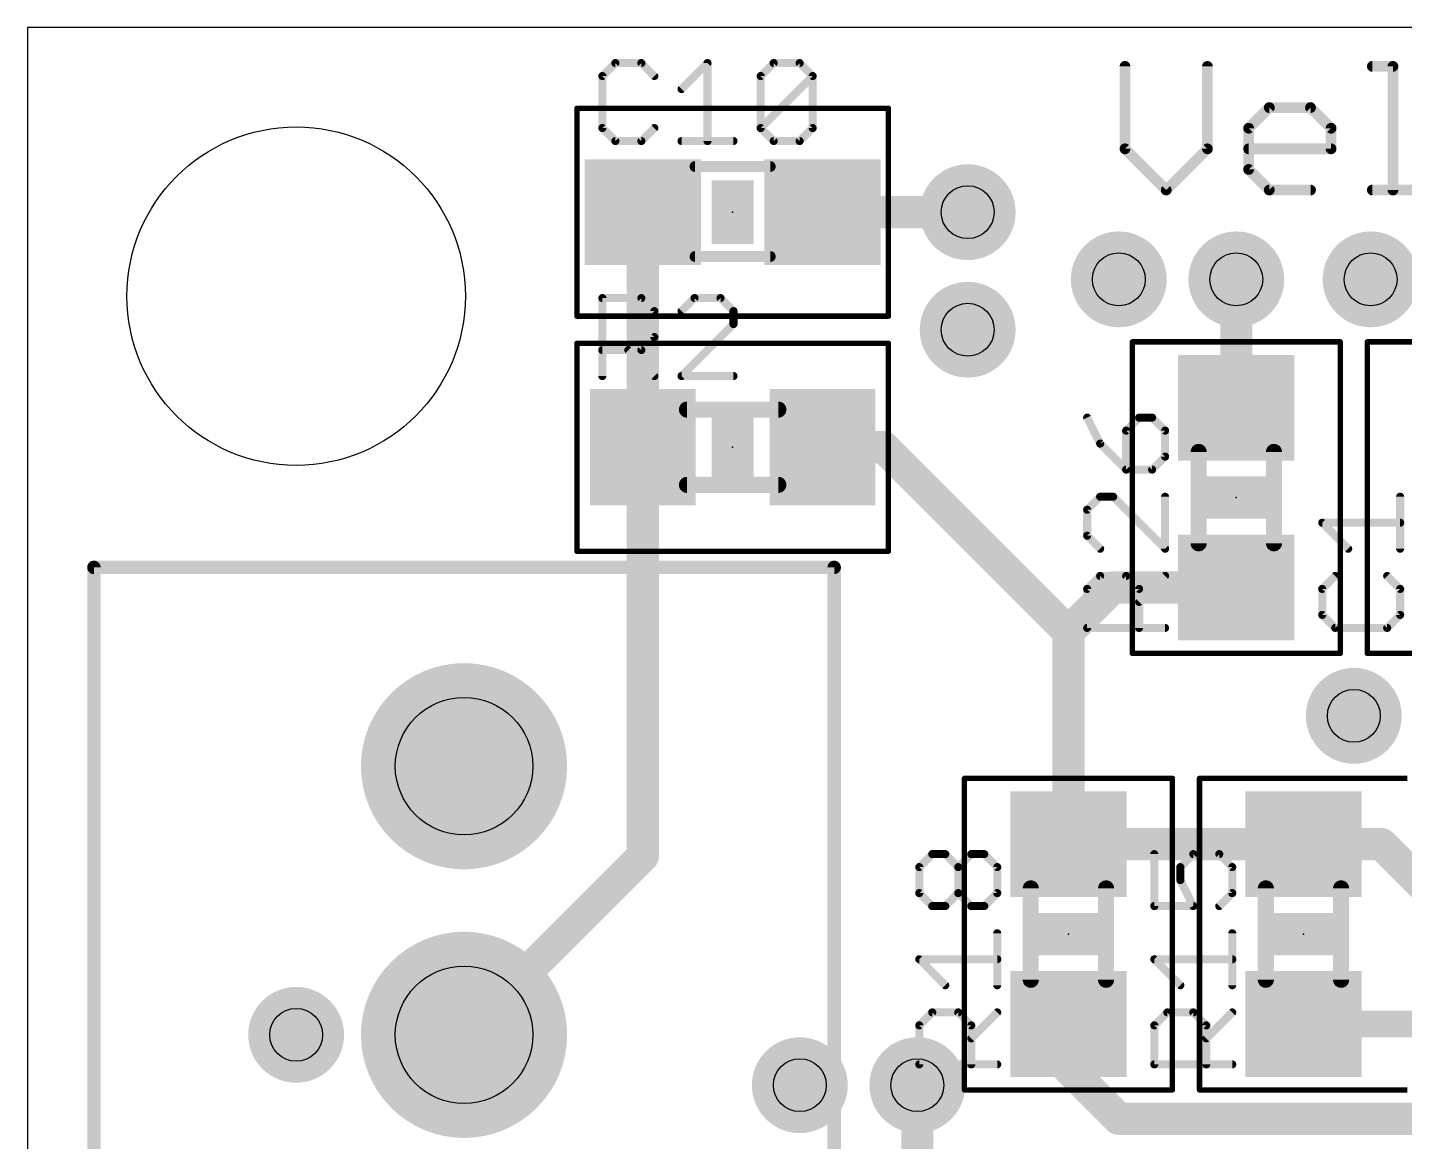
# Model space of a CAD drawing. Extents: x 0 to 33.3, y 0 to 21.6.
# Drawn here: x 0 to 13.02, y 11.06 to 21.59 of the extents above; entities that cross this region are included whole.
import ezdxf

# ---------------------------------------------------------------- set-up
doc = ezdxf.new("R2010")
doc.units = 0
for name, color, linetype in [('1', 22, 'CONTINUOUS'), ('17', 82, 'CONTINUOUS'), ('18', 82, 'CONTINUOUS'), ('20', 7, 'CONTINUOUS'), ('21', 253, 'CONTINUOUS'), ('23', 7, 'CONTINUOUS'), ('25', 253, 'CONTINUOUS'), ('31', 253, 'CONTINUOUS'), ('35', 253, 'CONTINUOUS'), ('39', 22, 'CONTINUOUS'), ('44', 253, 'CONTINUOUS'), ('51', 253, 'CONTINUOUS')]:
    doc.layers.add(name, color=color, linetype=linetype)

# ---------------------------------------------------------------- blocks, each defined once
blk = doc.blocks.new('RECT')
blk.add_solid([(-0.5, -0.5), (0.5, -0.5), (-0.5, 0.5), (0.5, 0.5)])
blk = doc.blocks.new('ROUNDP')
at = {"const_width": 0.5}
blk.add_lwpolyline([(0, -0.25, 1), (0, 0.25, 1), (0, -0.25)], format="xyb", dxfattribs=at)
blk = doc.blocks.new('ROUNDV')
at = {"const_width": 0.5}
blk.add_lwpolyline([(0, -0.25, 1), (0, 0.25, 1), (0, -0.25)], format="xyb", dxfattribs=at)

msp = doc.modelspace()

# ---------------------------------------------------------------- linework, layer by layer
at = {"layer": '1'}
for points, const_width in [([(5.8175, 19.8438), (5.8175, 17.6212)], 0.3048), ([(8.89, 19.8438), (7.5175, 19.8438)], 0.3048), ([(11.43, 19.2088), (11.43, 17.995)], 0.3048), ([(5.8175, 13.755), (5.8175, 17.6212)], 0.3048), ([(8.0962, 17.6212), (7.5175, 17.6212)], 0.3048), ([(9.8425, 15.875), (8.0962, 17.6212)], 0.3048), ([(9.8425, 15.875), (10.2625, 16.295)], 0.3048), ([(10.2625, 16.295), (11.43, 16.295)], 0.3048), ([(9.8425, 13.8675), (9.8425, 15.875)], 0.3048), ([(12.065, 13.8675), (9.8425, 13.8675)], 0.3048), ([(12.8025, 13.8675), (12.065, 13.8675)], 0.3048), ([(13.97, 12.7), (12.8025, 13.8675)], 0.3048), ([(4.1275, 12.065), (5.8175, 13.755)], 0.3048), ([(9.8425, 11.7475), (9.8425, 12.1675)], 0.3048), ([(15.8188, 12.1675), (12.065, 12.1675)], 0.254), ([(10.3187, 11.2713), (9.8425, 11.7475)], 0.3048), ([(8.4138, 11.5888), (8.4138, 10.375)], 0.3048), ([(16.0338, 11.2713), (10.3187, 11.2713)], 0.3048)]:
    msp.add_lwpolyline(points, dxfattribs=dict(at, const_width=const_width))
for points, const_width in [([(5.8937, 19.8438, 1), (5.7413, 19.8438)], 0.1524), ([(7.5175, 19.92, 1), (7.5175, 19.7675)], 0.1524), ([(8.89, 19.7675, 1), (8.89, 19.92)], 0.1524), ([(11.5062, 19.2088, 1), (11.3538, 19.2088)], 0.1524), ([(11.3538, 17.995, 1), (11.5062, 17.995)], 0.1524), ([(5.8937, 17.6212, 1), (5.7413, 17.6212)], 0.1524), ([(7.5175, 17.6974, 1), (7.5175, 17.545)], 0.1524), ([(8.1501, 17.6751, 1), (8.0424, 17.5674)], 0.1524), ([(8.0962, 17.545, 1), (8.0962, 17.6974)], 0.1524), ([(5.7413, 17.6212, 1), (5.8937, 17.6212)], 0.1524), ([(10.2625, 16.3712, 1), (10.2625, 16.2188)], 0.1524), ([(10.3164, 16.2411, 1), (10.2086, 16.3489)], 0.1524), ([(11.43, 16.2188, 1), (11.43, 16.3712)], 0.1524), ([(9.9187, 15.875, 1), (9.7663, 15.875)], 0.1524), ([(9.7886, 15.9289, 1), (9.8964, 15.8211)], 0.1524), ([(9.7886, 15.8211, 1), (9.8964, 15.9289)], 0.1524), ([(9.8425, 13.9437, 1), (9.8425, 13.7913)], 0.1524), ([(9.7663, 13.8675, 1), (9.9187, 13.8675)], 0.1524), ([(12.065, 13.9437, 1), (12.065, 13.7913)], 0.1524), ([(12.065, 13.7913, 1), (12.065, 13.9437)], 0.1524), ([(12.8564, 13.9214, 1), (12.7486, 13.8136)], 0.1524), ([(12.8025, 13.7913, 1), (12.8025, 13.9437)], 0.1524), ([(5.7413, 13.755, 1), (5.8937, 13.755)], 0.1524), ([(5.8714, 13.7011, 1), (5.7636, 13.8089)], 0.1524), ([(9.9187, 12.1675, 1), (9.7663, 12.1675)], 0.1524), ([(12.065, 12.231, 1), (12.065, 12.104)], 0.127), ([(4.0736, 12.1189, 1), (4.1814, 12.0111)], 0.1524), ([(9.8964, 11.8014, 1), (9.7886, 11.6936)], 0.1524), ([(8.49, 11.5888, 1), (8.3376, 11.5888)], 0.1524), ([(9.7663, 11.7475, 1), (9.9187, 11.7475)], 0.1524), ([(10.3187, 11.3475, 1), (10.3187, 11.1951)], 0.1524), ([(10.2649, 11.2174, 1), (10.3726, 11.3251)], 0.1524)]:
    msp.add_lwpolyline(points, format="xyb", dxfattribs=dict(at, const_width=const_width))
at = {"layer": '20'}
for p, q in [((33.3375, 21.59), (0, 21.59)), ((0, 21.59), (0, 0))]:
    msp.add_line(p, q, dxfattribs=at)
msp.add_circle((2.54, 19.05), 1.6, dxfattribs=at)
at = {"layer": '21'}
for points, const_width in [([(10.3775, 21.2227), (10.3775, 20.4431)], 0.1016), ([(11.1571, 20.4431), (11.1571, 21.2227)], 0.1016), ([(12.7163, 21.2227), (12.9112, 21.2227)], 0.1016), ([(12.9112, 21.2227), (12.9112, 20.0533)], 0.1016), ([(11.5469, 20.638), (11.7418, 20.8329)], 0.1016), ([(11.7418, 20.8329), (12.1316, 20.8329)], 0.1016), ([(12.1316, 20.8329), (12.3265, 20.638)], 0.1016), ([(11.5469, 20.2482), (11.5469, 20.638)], 0.1016), ([(12.3265, 20.638), (12.3265, 20.4431)], 0.1016), ([(10.3775, 20.4431), (10.7673, 20.0533)], 0.1016), ([(10.7673, 20.0533), (11.1571, 20.4431)], 0.1016), ([(12.3265, 20.4431), (11.5469, 20.4431)], 0.1016), ([(11.7418, 20.0533), (11.5469, 20.2482)], 0.1016), ([(12.1316, 20.0533), (11.7418, 20.0533)], 0.1016), ([(12.7163, 20.0533), (13.1061, 20.0533)], 0.1016), ([(0.6275, 5.485), (0.6275, 16.485)], 0.127), ([(0.6275, 16.485), (7.6275, 16.485)], 0.127), ([(7.6275, 16.485), (7.6275, 5.485)], 0.127)]:
    msp.add_lwpolyline(points, dxfattribs=dict(at, const_width=const_width))
for points, const_width in [([(10.4029, 21.2227, 1), (10.3521, 21.2227)], 0.0508), ([(11.1825, 21.2227, 1), (11.1317, 21.2227)], 0.0508), ([(12.7163, 21.2481, 1), (12.7163, 21.1973)], 0.0508), ([(12.9366, 21.2227, 1), (12.8858, 21.2227)], 0.0508), ([(12.9112, 21.1973, 1), (12.9112, 21.2481)], 0.0508), ([(11.7418, 20.8583, 1), (11.7418, 20.8075)], 0.0508), ([(11.7598, 20.8149, 1), (11.7238, 20.8509)], 0.0508), ([(12.1496, 20.8509, 1), (12.1136, 20.8149)], 0.0508), ([(12.1316, 20.8075, 1), (12.1316, 20.8583)], 0.0508), ([(11.5289, 20.656, 1), (11.5649, 20.62)], 0.0508), ([(11.5723, 20.638, 1), (11.5215, 20.638)], 0.0508), ([(12.3519, 20.638, 1), (12.3011, 20.638)], 0.0508), ([(12.3085, 20.62, 1), (12.3445, 20.656)], 0.0508), ([(10.3955, 20.4611, 1), (10.3595, 20.4251)], 0.0508), ([(10.3521, 20.4431, 1), (10.4029, 20.4431)], 0.0508), ([(11.1317, 20.4431, 1), (11.1825, 20.4431)], 0.0508), ([(11.1751, 20.4251, 1), (11.1391, 20.4611)], 0.0508), ([(11.5469, 20.4685, 1), (11.5469, 20.4177)], 0.0508), ([(12.3011, 20.4431, 1), (12.3519, 20.4431)], 0.0508), ([(12.3265, 20.4177, 1), (12.3265, 20.4685)], 0.0508), ([(11.5649, 20.2662, 1), (11.5289, 20.2302)], 0.0508), ([(11.5215, 20.2482, 1), (11.5723, 20.2482)], 0.0508), ([(10.7493, 20.0713, 1), (10.7853, 20.0353)], 0.0508), ([(10.7493, 20.0353, 1), (10.7853, 20.0713)], 0.0508), ([(11.7418, 20.0787, 1), (11.7418, 20.0279)], 0.0508), ([(11.7238, 20.0353, 1), (11.7598, 20.0713)], 0.0508), ([(12.1316, 20.0279, 1), (12.1316, 20.0787)], 0.0508), ([(12.7163, 20.0787, 1), (12.7163, 20.0279)], 0.0508), ([(12.8858, 20.0533, 1), (12.9366, 20.0533)], 0.0508), ([(0.6275, 16.5167, 1), (0.6275, 16.4533)], 0.0635), ([(0.6593, 16.485, 1), (0.5958, 16.485)], 0.0635), ([(7.6593, 16.485, 1), (7.5958, 16.485)], 0.0635), ([(7.6275, 16.4533, 1), (7.6275, 16.5167)], 0.0635)]:
    msp.add_lwpolyline(points, format="xyb", dxfattribs=dict(at, const_width=const_width))
at = {"layer": '23'}
for p in [(6.6675, 19.8438), (6.6675, 17.6212), (11.43, 17.145), (9.8425, 13.0175), (12.065, 13.0175)]:
    msp.add_point(p, dxfattribs=at)
at = {"layer": '25', "const_width": 0.0762}
for points in [[(5.5585, 21.2541), (5.4356, 21.1312)], [(5.8042, 21.2541), (5.5585, 21.2541)], [(5.9271, 21.1312), (5.8042, 21.2541)], [(6.184, 21.0083), (6.4298, 21.2541)], [(6.4298, 21.2541), (6.4298, 20.5169)], [(6.9324, 21.1312), (7.0553, 21.2541)], [(7.0553, 21.2541), (7.301, 21.2541)], [(7.301, 21.2541), (7.4239, 21.1312)], [(5.4356, 21.1312), (5.4356, 20.6397)], [(6.9324, 20.6397), (6.9324, 21.1312)], [(6.9324, 20.6397), (7.4239, 21.1312)], [(7.4239, 21.1312), (7.4239, 20.6397)], [(5.4356, 20.6397), (5.5585, 20.5169)], [(5.8042, 20.5169), (5.9271, 20.6397)], [(7.0553, 20.5169), (6.9324, 20.6397)], [(7.4239, 20.6397), (7.301, 20.5169)], [(5.5585, 20.5169), (5.8042, 20.5169)], [(6.184, 20.5169), (6.6755, 20.5169)], [(7.301, 20.5169), (7.0553, 20.5169)], [(5.4356, 18.2944), (5.4356, 19.0316)], [(5.4356, 19.0316), (5.8042, 19.0316)], [(5.8042, 19.0316), (5.9271, 18.9087)], [(6.3069, 19.0316), (6.184, 18.9087)], [(6.5526, 19.0316), (6.3069, 19.0316)], [(6.6755, 18.9087), (6.5526, 19.0316)], [(5.9271, 18.9087), (5.9271, 18.663)], [(6.6755, 18.7858), (6.6755, 18.9087)], [(6.184, 18.2944), (6.6755, 18.7858)], [(5.9271, 18.663), (5.8042, 18.5401)], [(5.8042, 18.5401), (5.4356, 18.5401)], [(5.6813, 18.5401), (5.9271, 18.2944)], [(6.6755, 18.2944), (6.184, 18.2944)], [(10.0197, 17.9014), (10.1425, 17.6557)], [(10.5112, 17.9014), (10.3883, 17.7785)], [(10.634, 17.9014), (10.5112, 17.9014)], [(10.7569, 17.7785), (10.634, 17.9014)], [(10.3883, 17.7785), (10.3883, 17.4099)], [(10.7569, 17.5328), (10.7569, 17.7785)], [(10.1425, 17.6557), (10.3883, 17.4099)], [(10.3883, 17.4099), (10.634, 17.4099)], [(10.634, 17.4099), (10.7569, 17.5328)], [(10.1425, 17.153), (10.0197, 17.0301)], [(10.2654, 17.153), (10.1425, 17.153)], [(10.7569, 16.6615), (10.2654, 17.153)], [(10.7569, 17.153), (10.7569, 16.6615)], [(12.9794, 16.6615), (12.9794, 17.153)], [(10.0197, 17.0301), (10.0197, 16.7844)], [(12.4879, 16.6615), (12.2422, 16.9073)], [(12.2422, 16.9073), (12.9794, 16.9073)], [(10.0197, 16.7844), (10.1425, 16.6615)], [(10.0197, 16.2817), (10.1425, 16.4046)], [(10.1425, 16.4046), (10.3883, 16.4046)], [(10.3883, 16.4046), (10.5112, 16.2817)], [(10.5112, 16.1588), (10.7569, 16.4046)], [(12.365, 16.4046), (12.2422, 16.2817)], [(12.9794, 16.2817), (12.8565, 16.4046)], [(10.0197, 15.9131), (10.0197, 16.2817)], [(10.5112, 16.2817), (10.5112, 15.9131)], [(12.2422, 16.2817), (12.2422, 16.036)], [(12.9794, 16.036), (12.9794, 16.2817)], [(12.2422, 16.036), (12.365, 15.9131)], [(12.8565, 15.9131), (12.9794, 16.036)], [(10.7569, 15.9131), (10.0197, 15.9131)], [(12.365, 15.9131), (12.8565, 15.9131)], [(8.4322, 13.651), (8.555, 13.7739)], [(8.555, 13.7739), (8.6779, 13.7739)], [(8.6779, 13.7739), (8.8008, 13.651)], [(8.8008, 13.651), (8.9237, 13.7739)], [(8.9237, 13.7739), (9.0465, 13.7739)], [(9.0465, 13.7739), (9.1694, 13.651)], [(10.6547, 13.7739), (10.6547, 13.2824)], [(10.9004, 13.651), (11.0233, 13.7739)], [(11.0233, 13.7739), (11.269, 13.7739)], [(11.269, 13.7739), (11.3919, 13.651)], [(8.4322, 13.4053), (8.4322, 13.651)], [(8.8008, 13.4053), (8.8008, 13.651)], [(9.1694, 13.651), (9.1694, 13.4053)], [(10.9004, 13.5282), (10.9004, 13.651)], [(11.3919, 13.651), (11.3919, 13.4053)], [(11.0233, 13.2824), (10.9004, 13.5282)], [(8.555, 13.2824), (8.4322, 13.4053)], [(8.8008, 13.4053), (8.6779, 13.2824)], [(8.9237, 13.2824), (8.8008, 13.4053)], [(9.1694, 13.4053), (9.0465, 13.2824)], [(11.3919, 13.4053), (11.269, 13.2824)], [(8.6779, 13.2824), (8.555, 13.2824)], [(9.0465, 13.2824), (8.9237, 13.2824)], [(10.6547, 13.2824), (11.0233, 13.2824)], [(9.1694, 12.534), (9.1694, 13.0255)], [(11.3919, 12.534), (11.3919, 13.0255)], [(8.6779, 12.534), (8.4322, 12.7798)], [(8.4322, 12.7798), (9.1694, 12.7798)], [(10.9004, 12.534), (10.6547, 12.7798)], [(10.6547, 12.7798), (11.3919, 12.7798)], [(8.4322, 12.1542), (8.555, 12.2771)], [(8.555, 12.2771), (8.8008, 12.2771)], [(8.8008, 12.2771), (8.9237, 12.1542)], [(8.9237, 12.0313), (9.1694, 12.2771)], [(10.6547, 12.1542), (10.7775, 12.2771)], [(10.7775, 12.2771), (11.0233, 12.2771)], [(11.0233, 12.2771), (11.1462, 12.1542)], [(11.1462, 12.0313), (11.3919, 12.2771)], [(8.4322, 11.7856), (8.4322, 12.1542)], [(8.9237, 12.1542), (8.9237, 11.7856)], [(10.6547, 11.7856), (10.6547, 12.1542)], [(11.1462, 12.1542), (11.1462, 11.7856)], [(9.1694, 11.7856), (8.4322, 11.7856)], [(11.3919, 11.7856), (10.6547, 11.7856)]]:
    msp.add_lwpolyline(points, dxfattribs=at)
at = {"layer": '25', "const_width": 0.0381}
for points in [[(5.5585, 21.2731, 1), (5.5585, 21.235)], [(5.5719, 21.2406, 1), (5.545, 21.2675)], [(5.8177, 21.2675, 1), (5.7907, 21.2406)], [(5.8042, 21.235, 1), (5.8042, 21.2731)], [(6.4488, 21.2541, 1), (6.4107, 21.2541)], [(6.4432, 21.2406, 1), (6.4163, 21.2675)], [(7.0553, 21.2731, 1), (7.0553, 21.235)], [(7.0688, 21.2406, 1), (7.0418, 21.2675)], [(7.3145, 21.2675, 1), (7.2876, 21.2406)], [(7.301, 21.235, 1), (7.301, 21.2731)], [(5.4546, 21.1312, 1), (5.4165, 21.1312)], [(5.4221, 21.1447, 1), (5.4491, 21.1177)], [(5.9136, 21.1177, 1), (5.9406, 21.1447)], [(6.919, 21.1447, 1), (6.9459, 21.1177)], [(6.9515, 21.1312, 1), (6.9134, 21.1312)], [(7.443, 21.1312, 1), (7.4049, 21.1312)], [(7.4374, 21.1177, 1), (7.4104, 21.1447)], [(7.4104, 21.1177, 1), (7.4374, 21.1447)], [(6.1705, 21.0218, 1), (6.1975, 20.9949)], [(5.4491, 20.6532, 1), (5.4221, 20.6262)], [(5.4165, 20.6397, 1), (5.4546, 20.6397)], [(5.9406, 20.6262, 1), (5.9136, 20.6532)], [(6.9459, 20.6532, 1), (6.919, 20.6262)], [(6.919, 20.6532, 1), (6.9459, 20.6262)], [(6.9134, 20.6397, 1), (6.9515, 20.6397)], [(7.4049, 20.6397, 1), (7.443, 20.6397)], [(7.4374, 20.6262, 1), (7.4104, 20.6532)], [(5.5585, 20.5359, 1), (5.5585, 20.4978)], [(5.545, 20.5034, 1), (5.5719, 20.5303)], [(5.7907, 20.5303, 1), (5.8177, 20.5034)], [(5.8042, 20.4978, 1), (5.8042, 20.5359)], [(6.184, 20.5359, 1), (6.184, 20.4978)], [(6.4107, 20.5169, 1), (6.4488, 20.5169)], [(6.6755, 20.4978, 1), (6.6755, 20.5359)], [(7.0553, 20.5359, 1), (7.0553, 20.4978)], [(7.0418, 20.5034, 1), (7.0688, 20.5303)], [(7.2876, 20.5303, 1), (7.3145, 20.5034)], [(7.301, 20.4978, 1), (7.301, 20.5359)], [(5.4546, 19.0316, 1), (5.4165, 19.0316)], [(5.4356, 19.0506, 1), (5.4356, 19.0125)], [(5.8177, 19.045, 1), (5.7907, 19.0181)], [(5.8042, 19.0125, 1), (5.8042, 19.0506)], [(6.3069, 19.0506, 1), (6.3069, 19.0125)], [(6.3204, 19.0181, 1), (6.2934, 19.045)], [(6.5661, 19.045, 1), (6.5392, 19.0181)], [(6.5526, 19.0125, 1), (6.5526, 19.0506)], [(5.9461, 18.9087, 1), (5.908, 18.9087)], [(5.9136, 18.8952, 1), (5.9406, 18.9222)], [(6.1705, 18.9222, 1), (6.1975, 18.8952)], [(6.6946, 18.9087, 1), (6.6565, 18.9087)], [(6.662, 18.8952, 1), (6.689, 18.9222)], [(6.6565, 18.7858, 1), (6.6946, 18.7858)], [(6.689, 18.7724, 1), (6.662, 18.7993)], [(5.908, 18.663, 1), (5.9461, 18.663)], [(5.9406, 18.6495, 1), (5.9136, 18.6764)], [(5.4356, 18.5591, 1), (5.4356, 18.521)], [(5.6948, 18.5536, 1), (5.6679, 18.5266)], [(5.7907, 18.5536, 1), (5.8177, 18.5266)], [(5.8042, 18.521, 1), (5.8042, 18.5591)], [(5.4165, 18.2944, 1), (5.4546, 18.2944)], [(5.9136, 18.2809, 1), (5.9406, 18.3078)], [(6.184, 18.3134, 1), (6.184, 18.2753)], [(6.1705, 18.3078, 1), (6.1975, 18.2809)], [(6.6755, 18.2753, 1), (6.6755, 18.3134)], [(10.0367, 17.9099, 1), (10.0026, 17.8929)], [(10.5112, 17.9205, 1), (10.5112, 17.8824)], [(10.5246, 17.8879, 1), (10.4977, 17.9149)], [(10.6475, 17.9149, 1), (10.6206, 17.8879)], [(10.634, 17.8824, 1), (10.634, 17.9205)], [(10.4073, 17.7785, 1), (10.3692, 17.7785)], [(10.3748, 17.792, 1), (10.4018, 17.7651)], [(10.7759, 17.7785, 1), (10.7378, 17.7785)], [(10.7434, 17.7651, 1), (10.7704, 17.792)], [(10.156, 17.6691, 1), (10.1291, 17.6422)], [(10.1255, 17.6472, 1), (10.1596, 17.6642)], [(10.3883, 17.429, 1), (10.3883, 17.3909)], [(10.634, 17.3909, 1), (10.634, 17.429)], [(10.7378, 17.5328, 1), (10.7759, 17.5328)], [(10.7704, 17.5193, 1), (10.7434, 17.5463)], [(10.3692, 17.4099, 1), (10.4073, 17.4099)], [(10.3748, 17.3965, 1), (10.4018, 17.4234)], [(10.6206, 17.4234, 1), (10.6475, 17.3965)], [(10.1425, 17.1721, 1), (10.1425, 17.134)], [(10.156, 17.1395, 1), (10.1291, 17.1665)], [(10.2789, 17.1665, 1), (10.2519, 17.1395)], [(10.2654, 17.134, 1), (10.2654, 17.1721)], [(10.7759, 17.153, 1), (10.7378, 17.153)], [(12.9985, 17.153, 1), (12.9604, 17.153)], [(10.0387, 17.0301, 1), (10.0006, 17.0301)], [(10.0062, 17.0436, 1), (10.0331, 17.0167)], [(12.2422, 16.9263, 1), (12.2422, 16.8882)], [(12.2556, 16.9207, 1), (12.2287, 16.8938)], [(12.9794, 16.8882, 1), (12.9794, 16.9263)], [(10.0331, 16.7979, 1), (10.0062, 16.7709)], [(10.0006, 16.7844, 1), (10.0387, 16.7844)], [(10.1291, 16.648, 1), (10.156, 16.675)], [(10.7378, 16.6615, 1), (10.7759, 16.6615)], [(10.7434, 16.648, 1), (10.7704, 16.675)], [(12.4744, 16.648, 1), (12.5014, 16.675)], [(12.9604, 16.6615, 1), (12.9985, 16.6615)], [(10.1425, 16.4236, 1), (10.1425, 16.3855)], [(10.156, 16.3911, 1), (10.1291, 16.4181)], [(10.4018, 16.4181, 1), (10.3748, 16.3911)], [(10.3883, 16.3855, 1), (10.3883, 16.4236)], [(10.7704, 16.3911, 1), (10.7434, 16.4181)], [(12.3785, 16.3911, 1), (12.3516, 16.4181)], [(12.87, 16.4181, 1), (12.8431, 16.3911)], [(10.0062, 16.2952, 1), (10.0331, 16.2682)], [(10.0387, 16.2817, 1), (10.0006, 16.2817)], [(10.5302, 16.2817, 1), (10.4921, 16.2817)], [(10.4977, 16.2682, 1), (10.5246, 16.2952)], [(12.2287, 16.2952, 1), (12.2556, 16.2682)], [(12.2612, 16.2817, 1), (12.2231, 16.2817)], [(12.9985, 16.2817, 1), (12.9604, 16.2817)], [(12.9659, 16.2682, 1), (12.9929, 16.2952)], [(10.4977, 16.1723, 1), (10.5246, 16.1454)], [(12.2556, 16.0494, 1), (12.2287, 16.0225)], [(12.2231, 16.036, 1), (12.2612, 16.036)], [(12.9604, 16.036, 1), (12.9985, 16.036)], [(12.9929, 16.0225, 1), (12.9659, 16.0494)], [(10.0197, 15.9322, 1), (10.0197, 15.8941)], [(10.0006, 15.9131, 1), (10.0387, 15.9131)], [(10.4921, 15.9131, 1), (10.5302, 15.9131)], [(10.7569, 15.8941, 1), (10.7569, 15.9322)], [(12.365, 15.9322, 1), (12.365, 15.8941)], [(12.3516, 15.8996, 1), (12.3785, 15.9266)], [(12.8431, 15.9266, 1), (12.87, 15.8996)], [(12.8565, 15.8941, 1), (12.8565, 15.9322)], [(8.555, 13.793, 1), (8.555, 13.7549)], [(8.5685, 13.7604, 1), (8.5416, 13.7874)], [(8.6914, 13.7874, 1), (8.6644, 13.7604)], [(8.6779, 13.7549, 1), (8.6779, 13.793)], [(8.9237, 13.793, 1), (8.9237, 13.7549)], [(8.9371, 13.7604, 1), (8.9102, 13.7874)], [(9.06, 13.7874, 1), (9.0331, 13.7604)], [(9.0465, 13.7549, 1), (9.0465, 13.793)], [(10.6737, 13.7739, 1), (10.6356, 13.7739)], [(11.0233, 13.793, 1), (11.0233, 13.7549)], [(11.0368, 13.7604, 1), (11.0098, 13.7874)], [(11.2825, 13.7874, 1), (11.2556, 13.7604)], [(11.269, 13.7549, 1), (11.269, 13.793)], [(8.4512, 13.651, 1), (8.4131, 13.651)], [(8.4187, 13.6645, 1), (8.4456, 13.6376)], [(8.8198, 13.651, 1), (8.7817, 13.651)], [(8.7873, 13.6645, 1), (8.8143, 13.6376)], [(8.7873, 13.6376, 1), (8.8143, 13.6645)], [(9.1885, 13.651, 1), (9.1504, 13.651)], [(9.1559, 13.6376, 1), (9.1829, 13.6645)], [(10.9195, 13.651, 1), (10.8814, 13.651)], [(10.8869, 13.6645, 1), (10.9139, 13.6376)], [(11.4109, 13.651, 1), (11.3728, 13.651)], [(11.3784, 13.6376, 1), (11.4054, 13.6645)], [(10.9175, 13.5367, 1), (10.8834, 13.5197)], [(10.8814, 13.5282, 1), (10.9195, 13.5282)], [(8.4456, 13.4188, 1), (8.4187, 13.3918)], [(8.4131, 13.4053, 1), (8.4512, 13.4053)], [(8.8143, 13.4188, 1), (8.7873, 13.3918)], [(8.7817, 13.4053, 1), (8.8198, 13.4053)], [(8.8143, 13.3918, 1), (8.7873, 13.4188)], [(9.1504, 13.4053, 1), (9.1885, 13.4053)], [(9.1829, 13.3918, 1), (9.1559, 13.4188)], [(11.3728, 13.4053, 1), (11.4109, 13.4053)], [(11.4054, 13.3918, 1), (11.3784, 13.4188)], [(8.555, 13.3015, 1), (8.555, 13.2634)], [(8.5416, 13.269, 1), (8.5685, 13.2959)], [(8.6644, 13.2959, 1), (8.6914, 13.269)], [(8.6779, 13.2634, 1), (8.6779, 13.3015)], [(8.9237, 13.3015, 1), (8.9237, 13.2634)], [(8.9102, 13.269, 1), (8.9371, 13.2959)], [(9.0331, 13.2959, 1), (9.06, 13.269)], [(9.0465, 13.2634, 1), (9.0465, 13.3015)], [(10.6547, 13.3015, 1), (10.6547, 13.2634)], [(10.6356, 13.2824, 1), (10.6737, 13.2824)], [(11.0062, 13.2739, 1), (11.0403, 13.291)], [(11.0233, 13.2634, 1), (11.0233, 13.3015)], [(11.2556, 13.2959, 1), (11.2825, 13.269)], [(9.1885, 13.0255, 1), (9.1504, 13.0255)], [(11.4109, 13.0255, 1), (11.3728, 13.0255)], [(8.4456, 12.7932, 1), (8.4187, 12.7663)], [(8.4322, 12.7988, 1), (8.4322, 12.7607)], [(9.1694, 12.7607, 1), (9.1694, 12.7988)], [(10.6681, 12.7932, 1), (10.6412, 12.7663)], [(10.6547, 12.7988, 1), (10.6547, 12.7607)], [(11.3919, 12.7607, 1), (11.3919, 12.7988)], [(8.6644, 12.5205, 1), (8.6914, 12.5475)], [(9.1504, 12.534, 1), (9.1885, 12.534)], [(10.8869, 12.5205, 1), (10.9139, 12.5475)], [(11.3728, 12.534, 1), (11.4109, 12.534)], [(8.555, 12.2961, 1), (8.555, 12.258)], [(8.5685, 12.2636, 1), (8.5416, 12.2906)], [(8.8143, 12.2906, 1), (8.7873, 12.2636)], [(8.8008, 12.258, 1), (8.8008, 12.2961)], [(9.1829, 12.2636, 1), (9.1559, 12.2906)], [(10.7775, 12.2961, 1), (10.7775, 12.258)], [(10.791, 12.2636, 1), (10.7641, 12.2906)], [(11.0368, 12.2906, 1), (11.0098, 12.2636)], [(11.0233, 12.258, 1), (11.0233, 12.2961)], [(11.4054, 12.2636, 1), (11.3784, 12.2906)], [(8.4187, 12.1677, 1), (8.4456, 12.1407)], [(8.4512, 12.1542, 1), (8.4131, 12.1542)], [(8.9427, 12.1542, 1), (8.9046, 12.1542)], [(8.9102, 12.1407, 1), (8.9371, 12.1677)], [(10.6412, 12.1677, 1), (10.6681, 12.1407)], [(10.6737, 12.1542, 1), (10.6356, 12.1542)], [(11.1652, 12.1542, 1), (11.1271, 12.1542)], [(11.1327, 12.1407, 1), (11.1596, 12.1677)], [(8.9102, 12.0448, 1), (8.9371, 12.0179)], [(11.1327, 12.0448, 1), (11.1596, 12.0179)], [(8.4322, 11.8047, 1), (8.4322, 11.7666)], [(8.4131, 11.7856, 1), (8.4512, 11.7856)], [(8.9046, 11.7856, 1), (8.9427, 11.7856)], [(9.1694, 11.7666, 1), (9.1694, 11.8047)], [(10.6547, 11.8047, 1), (10.6547, 11.7666)], [(10.6356, 11.7856, 1), (10.6737, 11.7856)], [(11.1271, 11.7856, 1), (11.1652, 11.7856)], [(11.3919, 11.7666, 1), (11.3919, 11.8047)]]:
    msp.add_lwpolyline(points, format="xyb", dxfattribs=at)
at = {"layer": '39', "const_width": 0.0508}
for points in [[(5.1945, 20.8268), (8.1405, 20.8268)], [(5.1945, 18.8607), (5.1945, 20.8268)], [(8.1405, 20.8268), (8.1405, 18.8607)], [(8.1405, 18.8607), (5.1945, 18.8607)], [(5.1945, 18.6043), (8.1405, 18.6043)], [(5.1945, 16.6382), (5.1945, 18.6043)], [(8.1405, 18.6043), (8.1405, 16.6382)], [(10.447, 15.672), (10.447, 18.618)], [(10.447, 18.618), (12.413, 18.618)], [(12.413, 18.618), (12.413, 15.672)], [(12.6695, 15.672), (12.6695, 18.618)], [(12.6695, 18.618), (14.6355, 18.618)], [(8.1405, 16.6382), (5.1945, 16.6382)], [(12.413, 15.672), (10.447, 15.672)], [(14.6355, 15.672), (12.6695, 15.672)], [(8.8595, 11.5445), (8.8595, 14.4905)], [(8.8595, 14.4905), (10.8255, 14.4905)], [(10.8255, 14.4905), (10.8255, 11.5445)], [(11.082, 11.5445), (11.082, 14.4905)], [(11.082, 14.4905), (13.048, 14.4905)], [(10.8255, 11.5445), (8.8595, 11.5445)], [(13.048, 11.5445), (11.082, 11.5445)]]:
    msp.add_lwpolyline(points, dxfattribs=at)
at = {"layer": '39', "const_width": 0.0254}
for points in [[(5.2072, 20.8268, 1), (5.1818, 20.8268)], [(5.1945, 20.8394, 1), (5.1945, 20.8141)], [(8.1532, 20.8268, 1), (8.1278, 20.8268)], [(8.1405, 20.8141, 1), (8.1405, 20.8394)], [(5.1945, 18.8734, 1), (5.1945, 18.8481)], [(8.1405, 18.8481, 1), (8.1405, 18.8734)], [(5.1818, 18.8607, 1), (5.2072, 18.8607)], [(8.1278, 18.8607, 1), (8.1532, 18.8607)], [(5.2072, 18.6043, 1), (5.1818, 18.6043)], [(5.1945, 18.6169, 1), (5.1945, 18.5916)], [(8.1532, 18.6043, 1), (8.1278, 18.6043)], [(8.1405, 18.5916, 1), (8.1405, 18.6169)], [(10.4597, 18.618, 1), (10.4343, 18.618)], [(10.447, 18.6307, 1), (10.447, 18.6053)], [(12.4257, 18.618, 1), (12.4003, 18.618)], [(12.413, 18.6053, 1), (12.413, 18.6307)], [(12.6822, 18.618, 1), (12.6568, 18.618)], [(12.6695, 18.6307, 1), (12.6695, 18.6053)], [(5.1945, 16.6509, 1), (5.1945, 16.6256)], [(5.1818, 16.6382, 1), (5.2072, 16.6382)], [(8.1278, 16.6382, 1), (8.1532, 16.6382)], [(8.1405, 16.6256, 1), (8.1405, 16.6509)], [(10.447, 15.6847, 1), (10.447, 15.6593)], [(10.4343, 15.672, 1), (10.4597, 15.672)], [(12.4003, 15.672, 1), (12.4257, 15.672)], [(12.413, 15.6593, 1), (12.413, 15.6847)], [(12.6695, 15.6847, 1), (12.6695, 15.6593)], [(12.6568, 15.672, 1), (12.6822, 15.672)], [(8.8722, 14.4905, 1), (8.8468, 14.4905)], [(8.8595, 14.5032, 1), (8.8595, 14.4778)], [(10.8382, 14.4905, 1), (10.8128, 14.4905)], [(10.8255, 14.4778, 1), (10.8255, 14.5032)], [(11.0947, 14.4905, 1), (11.0693, 14.4905)], [(11.082, 14.5032, 1), (11.082, 14.4778)], [(8.8595, 11.5572, 1), (8.8595, 11.5318)], [(8.8468, 11.5445, 1), (8.8722, 11.5445)], [(10.8128, 11.5445, 1), (10.8382, 11.5445)], [(10.8255, 11.5318, 1), (10.8255, 11.5572)], [(11.082, 11.5572, 1), (11.082, 11.5318)], [(11.0693, 11.5445, 1), (11.0947, 11.5445)]]:
    msp.add_lwpolyline(points, format="xyb", dxfattribs=at)
at = {"layer": '44'}
for centre, radius in [((8.89, 19.8438), 0.25), ((10.3187, 19.2088), 0.25), ((11.43, 19.2088), 0.25), ((12.7, 19.2088), 0.25), ((8.89, 18.7325), 0.25), ((4.1275, 14.605), 0.65), ((12.5412, 15.0813), 0.25), ((4.1275, 12.065), 0.65), ((2.54, 12.065), 0.25), ((7.3025, 11.5888), 0.25), ((8.4138, 11.5888), 0.25)]:
    msp.add_circle(centre, radius, dxfattribs=at)
at = {"layer": '51'}
for points, const_width in [([(6.3115, 20.2758), (7.0235, 20.2758)], 0.1016), ([(6.3115, 19.4247), (7.0235, 19.4247)], 0.1016), ([(7.0995, 17.9773), (6.2355, 17.9773)], 0.1524), ([(11.074, 17.577), (11.074, 16.713)], 0.1524), ([(11.786, 16.713), (11.786, 17.577)], 0.1524), ([(6.2355, 17.2653), (7.0995, 17.2653)], 0.1524), ([(9.4865, 13.4495), (9.4865, 12.5855)], 0.1524), ([(10.1985, 12.5855), (10.1985, 13.4495)], 0.1524), ([(11.709, 13.4495), (11.709, 12.5855)], 0.1524), ([(12.421, 12.5855), (12.421, 13.4495)], 0.1524)]:
    msp.add_lwpolyline(points, dxfattribs=dict(at, const_width=const_width))
for points, const_width in [([(6.3115, 20.3012, 1), (6.3115, 20.2504)], 0.0508), ([(7.0235, 20.2504, 1), (7.0235, 20.3012)], 0.0508), ([(6.3115, 19.4502, 1), (6.3115, 19.3993)], 0.0508), ([(7.0235, 19.3993, 1), (7.0235, 19.4502)], 0.0508), ([(6.2355, 18.0154, 1), (6.2355, 17.9392)], 0.0762), ([(7.0995, 17.9392, 1), (7.0995, 18.0154)], 0.0762), ([(11.1121, 17.577, 1), (11.0359, 17.577)], 0.0762), ([(11.8241, 17.577, 1), (11.7479, 17.577)], 0.0762), ([(6.2355, 17.3034, 1), (6.2355, 17.2272)], 0.0762), ([(7.0995, 17.2272, 1), (7.0995, 17.3034)], 0.0762), ([(11.0359, 16.713, 1), (11.1121, 16.713)], 0.0762), ([(11.7479, 16.713, 1), (11.8241, 16.713)], 0.0762), ([(9.5246, 13.4495, 1), (9.4484, 13.4495)], 0.0762), ([(10.2366, 13.4495, 1), (10.1604, 13.4495)], 0.0762), ([(11.7471, 13.4495, 1), (11.6709, 13.4495)], 0.0762), ([(12.4591, 13.4495, 1), (12.3829, 13.4495)], 0.0762), ([(9.4484, 12.5855, 1), (9.5246, 12.5855)], 0.0762), ([(10.1604, 12.5855, 1), (10.2366, 12.5855)], 0.0762), ([(11.6709, 12.5855, 1), (11.7471, 12.5855)], 0.0762), ([(12.3829, 12.5855, 1), (12.4591, 12.5855)], 0.0762)]:
    msp.add_lwpolyline(points, format="xyb", dxfattribs=dict(at, const_width=const_width))

# ---------------------------------------------------------------- block references
at = {"layer": '1', "xscale": 1.1}
for p in [(5.8175, 19.8438), (7.5175, 19.8438)]:
    msp.add_blockref('RECT', p, dxfattribs=at)
at = {"layer": '1', "yscale": 1.1}
for p, rotation in [((11.43, 17.995), 90), ((11.43, 16.295), 90), ((9.8425, 13.8675), 270), ((12.065, 13.8675), 270), ((9.8425, 12.1675), 270), ((12.065, 12.1675), 270)]:
    msp.add_blockref('RECT', p, dxfattribs=dict(at, rotation=rotation))
for p in [(5.8175, 17.6212), (7.5175, 17.6212)]:
    msp.add_blockref('RECT', p, dxfattribs=at)
at = {"layer": '17', "xscale": 1.95, "yscale": 1.95, "rotation": 180}
for p in [(4.1275, 14.605), (4.1275, 14.605), (4.1275, 12.065), (4.1275, 12.065)]:
    msp.add_blockref('ROUNDP', p, dxfattribs=at)
at = {"layer": '18', "xscale": 0.9064, "yscale": 0.9064}
for p in [(8.89, 19.8438), (8.89, 19.8438), (10.3187, 19.2088), (10.3187, 19.2088), (11.43, 19.2088), (11.43, 19.2088), (12.7, 19.2088), (12.7, 19.2088), (8.89, 18.7325), (8.89, 18.7325), (12.5412, 15.0813), (12.5412, 15.0813), (2.54, 12.065), (2.54, 12.065), (7.3025, 11.5888), (7.3025, 11.5888), (8.4138, 11.5888), (8.4138, 11.5888)]:
    msp.add_blockref('ROUNDV', p, dxfattribs=at)
at = {"layer": '31', "xscale": 1.1}
for p in [(5.8175, 19.8438), (7.5175, 19.8438)]:
    msp.add_blockref('RECT', p, dxfattribs=at)
at = {"layer": '31', "yscale": 1.1}
for p, rotation in [((11.43, 17.995), 90), ((11.43, 16.295), 90), ((9.8425, 13.8675), 270), ((12.065, 13.8675), 270), ((9.8425, 12.1675), 270), ((12.065, 12.1675), 270)]:
    msp.add_blockref('RECT', p, dxfattribs=dict(at, rotation=rotation))
for p in [(5.8175, 17.6212), (7.5175, 17.6212)]:
    msp.add_blockref('RECT', p, dxfattribs=at)
at = {"layer": '35', "xscale": 0.3998}
for p, yscale in [((6.6675, 19.8438), 0.6), ((6.6675, 17.6212), 0.8002)]:
    msp.add_blockref('RECT', p, dxfattribs=dict(at, yscale=yscale))
at = {"layer": '35', "xscale": 0.3998, "yscale": 0.8002}
for p, rotation in [((11.43, 17.145), 90), ((9.8425, 13.0175), 270), ((12.065, 13.0175), 270)]:
    msp.add_blockref('RECT', p, dxfattribs=dict(at, rotation=rotation))
at = {"layer": '51'}
for p, xscale, yscale in [((6.0794, 19.8489), 0.5001, 0.95), ((7.2477, 19.8489), 0.5001, 0.95), ((6.0325, 17.6212), 0.4064, 0.8636), ((7.3025, 17.6212), 0.4064, 0.8636)]:
    msp.add_blockref('RECT', p, dxfattribs=dict(at, xscale=xscale, yscale=yscale))
at = {"layer": '51', "xscale": 0.4064, "yscale": 0.8636}
for p, rotation in [((11.43, 17.78), 90), ((11.43, 16.51), 90), ((9.8425, 13.6525), 270), ((12.065, 13.6525), 270), ((9.8425, 12.3825), 270), ((12.065, 12.3825), 270)]:
    msp.add_blockref('RECT', p, dxfattribs=dict(at, rotation=rotation))

doc.saveas('drawing.dxf')
